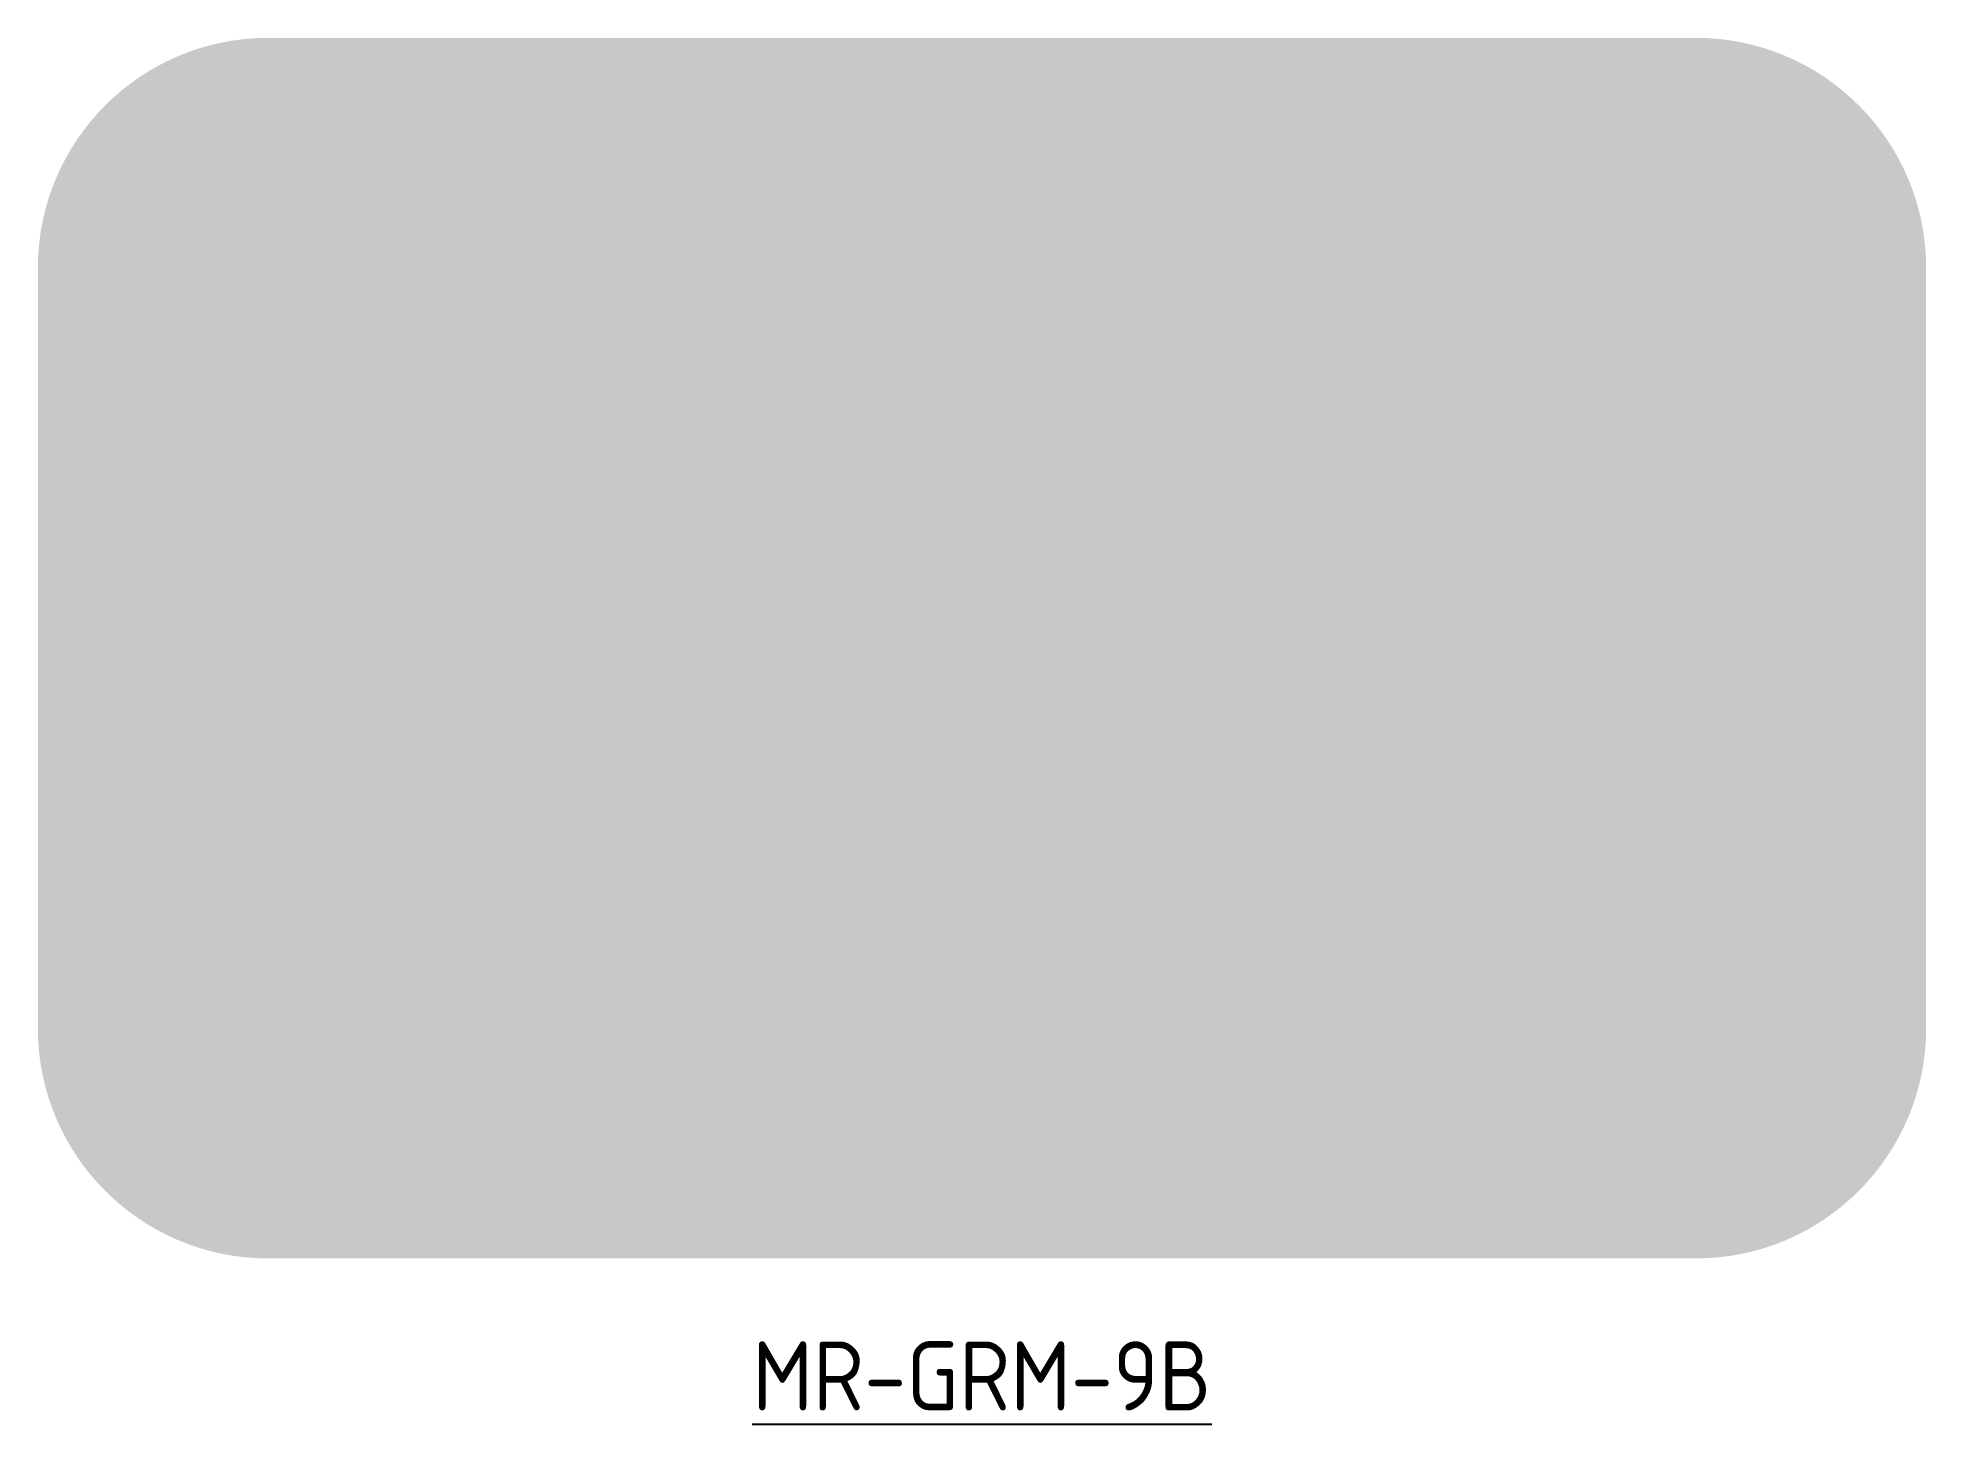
# Model space of a CAD drawing. Extents: x -41 to 41, y -7.2 to 53.
import ezdxf

# ---------------------------------------------------------------- set-up
doc = ezdxf.new("R2010")
doc.units = 0
doc.layers.add('_GREEN-ST', color=96, linetype='Continuous')
doc.layers.add('T35', color=3, linetype='Continuous')
doc.layers.add('_YELLOW', color=7, linetype='Continuous', true_color=0xfedb00)
doc.styles.add('T35', font='isocp2.shx', dxfattribs={"height": 3.5})

msp = doc.modelspace()

# ---------------------------------------------------------------- hatches: boundary and pattern name
at = {"layer": '_GREEN-ST'}
h = msp.add_hatch(color=256, dxfattribs=at)
h.dxf.hatch_style = 1
edge = h.paths.add_edge_path(flags=16)
edge.add_line((-3, 30), (-11.53006851494301, 28.03075366437397))
edge.add_arc((-11.80000000000018, 29.2), 1.200000000000029, 141.0541918941099, 282.9995207492589, ccw=False)
edge.add_line((-12.73328901035238, 29.95430207686013), (-0.9332890103523823, 44.55430207686013))
edge.add_arc((0, 43.8), 1.200000000000015, 38.94580810588468, 141.0541918941153, ccw=False)
edge.add_line((0.9332890103523823, 44.55430207686013), (12.73328901035238, 29.95430207686013))
edge.add_arc((11.8, 29.2), 1.200000000000015, -102.99952074924198, 38.94580810588468, ccw=False)
edge.add_line((11.5300685149432, 28.03075366437397), (3, 30))
edge.add_line((3, 30), (3.7, 8))
edge.add_line((3.7, 8), (-3.7, 8))
edge.add_line((-3.7, 8), (-3, 30))
edge = h.paths.add_edge_path()
edge.add_arc((-31, 43), 5.2, 90, 180, ccw=False)
edge.add_line((-31, 48.2), (31, 48.2))
edge.add_arc((31, 43), 5.2, 0, 90, ccw=False)
edge.add_line((36.2, 43), (36.2, 10))
edge.add_arc((31, 10), 5.2, -90, 0, ccw=False)
edge.add_line((31, 4.800000000000001), (-31, 4.800000000000001))
edge.add_arc((-31, 10), 5.2, 180, 270, ccw=False)
edge.add_line((-36.2, 10), (-36.2, 43))
at = {"layer": '_YELLOW'}
h = msp.add_hatch(color=256, dxfattribs=at)
h.dxf.hatch_style = 1
edge = h.paths.add_edge_path(flags=16)
edge.add_arc((-31, 43), 5.2, 90, 180, ccw=False)
edge.add_line((-31, 48.2), (31, 48.2))
edge.add_arc((31, 43), 5.2, 0, 90, ccw=False)
edge.add_line((36.2, 43), (36.2, 10))
edge.add_arc((31, 10), 5.2, -90, 0, ccw=False)
edge.add_line((31, 4.800000000000001), (-31, 4.800000000000001))
edge.add_arc((-31, 10), 5.2, 180, 270, ccw=False)
edge.add_line((-36.2, 10), (-36.2, 43))
edge = h.paths.add_edge_path()
edge.add_arc((-31, 43), 10, 90, 180, ccw=False)
edge.add_line((-31, 53), (31, 53))
edge.add_arc((31, 43), 10, 0, 90, ccw=False)
edge.add_line((41, 43), (41, 10))
edge.add_arc((31, 10), 10, -90, 0, ccw=False)
edge.add_line((31, 0), (-31, 0))
edge.add_arc((-31, 10), 10, 180, 270, ccw=False)
edge.add_line((-41, 10), (-41, 43))
h = msp.add_hatch(color=256, dxfattribs=at)
h.dxf.hatch_style = 1
edge = h.paths.add_edge_path()
edge.add_line((-3, 30), (-11.53006851494301, 28.03075366437397))
edge.add_arc((-11.8, 29.2), 1.199999999999988, 141.0541918941153, 282.99952074925045, ccw=False)
edge.add_line((-12.73328901035238, 29.95430207686013), (-0.9332890103523823, 44.55430207686013))
edge.add_arc((0, 43.8), 1.200000000000015, 38.94580810588468, 141.0541918941153, ccw=False)
edge.add_line((0.9332890103523823, 44.55430207686013), (12.73328901035238, 29.95430207686013))
edge.add_arc((11.8, 29.2), 1.200000000000015, -102.99952074924198, 38.94580810588468, ccw=False)
edge.add_line((11.5300685149432, 28.03075366437397), (3, 30))
edge.add_line((3, 30), (3.7, 8))
edge.add_line((3.7, 8), (-3.7, 8))
edge.add_line((-3.7, 8), (-3, 30))

# ---------------------------------------------------------------- texts
at = {"layer": 'T35', "insert": (0, -3.599999999999864), "char_height": 3, "attachment_point": 2, "style": 'T35'}
msp.add_mtext('{\\LMR-GRM-9B}', dxfattribs=at)

doc.saveas('drawing.dxf')
